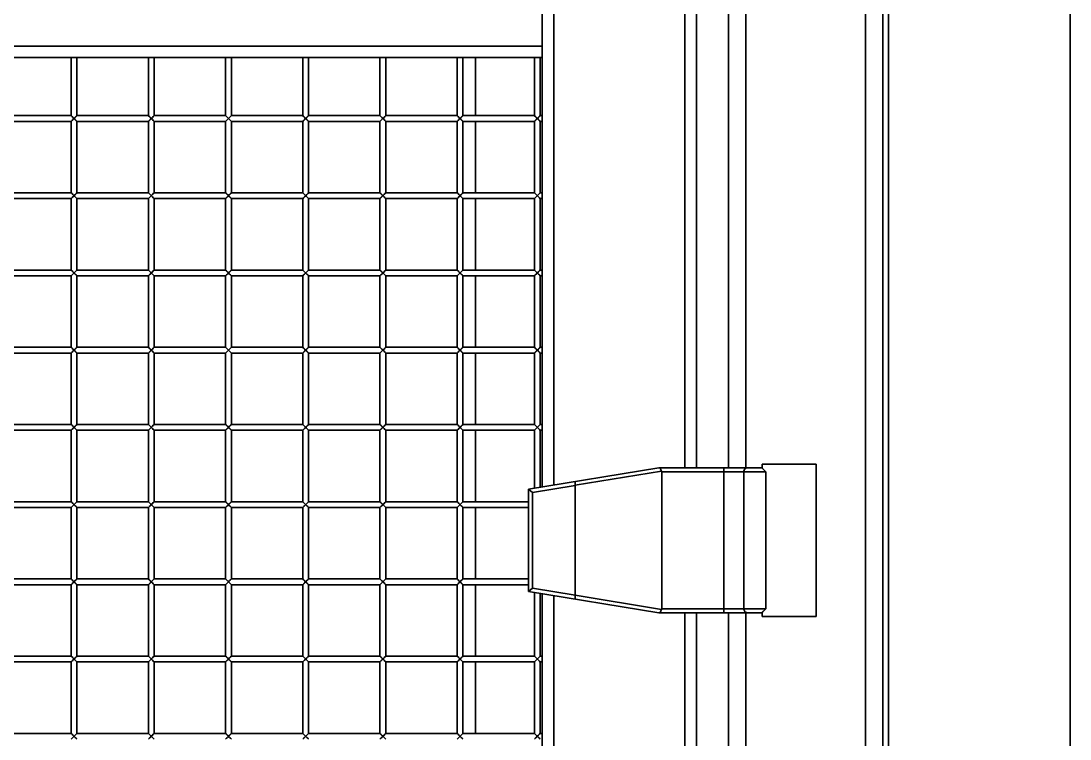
# Model space of a CAD drawing. Header units: millimetres. Extents: x 32496 to 166256, y 3504 to 23939.
# Drawn here: x 46168 to 46712, y 11684 to 12056 of the extents above; entities that cross this region are included whole.
import ezdxf

# ---------------------------------------------------------------- set-up
doc = ezdxf.new("R2010")
doc.units = ezdxf.units.MM
doc.layers.get('0').update_dxf_attribs({"lineweight": 35})

msp = doc.modelspace()

# ---------------------------------------------------------------- linework, layer by layer
at = {"linetype": 'Continuous'}
for p, q in [((46605.64, 10877.575), (46605.64, 13396.575)), ((46614.64, 13396.575), (46614.64, 10877.575)), ((46617.64, 13396.575), (46617.64, 10877.575)), ((46711.64, 13396.575), (46711.64, 10877.575)), ((46444.14, 11815.694), (46444.14, 12458.457)), ((46512.14, 12449.575), (46512.14, 11824.575)), ((46518.14, 11824.575), (46518.14, 12449.575)), ((46534.64, 11824.575), (46534.64, 12449.575)), ((46543.64, 11824.575), (46543.64, 12449.575)), ((46438.14, 12037.075), (46438.14, 12237.075)), ((46438.14, 12043.075), (45812.14, 12043.075)), ((45812.14, 12037.075), (46438.14, 12037.075)), ((46194.14, 12037.075), (46194.14, 12007.075)), ((46197.14, 12037.075), (46197.14, 12007.075)), ((46234.14, 12037.075), (46234.14, 12007.075)), ((46237.14, 12037.075), (46237.14, 12007.075)), ((46274.14, 12037.075), (46274.14, 12007.075)), ((46277.14, 12037.075), (46277.14, 12007.075)), ((46314.14, 12037.075), (46314.14, 12007.075)), ((46317.14, 12037.075), (46317.14, 12007.075)), ((46354.14, 12037.075), (46354.14, 12007.075)), ((46357.14, 12037.075), (46357.14, 12007.075)), ((46394.14, 12037.075), (46394.14, 12007.075)), ((46397.14, 12037.075), (46397.14, 12007.075)), ((46403.64, 12007.075), (46403.64, 12037.075)), ((46434.14, 12037.075), (46434.14, 12007.075)), ((46437.14, 12037.075), (46437.14, 12007.075)), ((46438.14, 12037.075), (46438.14, 11814.553)), ((46157.14, 12007.075), (46194.14, 12007.075)), ((46194.14, 12007.075), (46197.14, 12004.075)), ((46194.14, 12004.075), (46197.14, 12007.075)), ((46197.14, 12007.075), (46234.14, 12007.075)), ((46234.14, 12007.075), (46237.14, 12004.075)), ((46234.14, 12004.075), (46237.14, 12007.075)), ((46237.14, 12007.075), (46274.14, 12007.075)), ((46274.14, 12007.075), (46277.14, 12004.075)), ((46274.14, 12004.075), (46277.14, 12007.075)), ((46277.14, 12007.075), (46314.14, 12007.075)), ((46314.14, 12004.075), (46317.14, 12007.075)), ((46314.14, 12007.075), (46317.14, 12004.075)), ((46317.14, 12007.075), (46354.14, 12007.075)), ((46354.14, 12004.075), (46357.14, 12007.075)), ((46354.14, 12007.075), (46357.14, 12004.075)), ((46357.14, 12007.075), (46394.14, 12007.075)), ((46394.14, 12004.075), (46397.14, 12007.075)), ((46394.14, 12007.075), (46397.14, 12004.075)), ((46397.14, 12007.075), (46434.14, 12007.075)), ((46434.14, 12004.075), (46437.14, 12007.075)), ((46434.14, 12007.075), (46437.14, 12004.075)), ((46437.14, 12007.075), (46438.14, 12007.075)), ((46157.14, 12004.075), (46194.14, 12004.075)), ((46194.14, 12004.075), (46194.14, 11967.075)), ((46197.14, 12004.075), (46234.14, 12004.075)), ((46197.14, 12004.075), (46197.14, 11967.075)), ((46234.14, 12004.075), (46234.14, 11967.075)), ((46237.14, 12004.075), (46274.14, 12004.075)), ((46237.14, 12004.075), (46237.14, 11967.075)), ((46274.14, 12004.075), (46274.14, 11967.075)), ((46277.14, 12004.075), (46314.14, 12004.075)), ((46277.14, 12004.075), (46277.14, 11967.075)), ((46314.14, 12004.075), (46314.14, 11967.075)), ((46317.14, 12004.075), (46354.14, 12004.075)), ((46317.14, 12004.075), (46317.14, 11967.075)), ((46354.14, 12004.075), (46354.14, 11967.075)), ((46357.14, 12004.075), (46394.14, 12004.075)), ((46357.14, 12004.075), (46357.14, 11967.075)), ((46394.14, 12004.075), (46394.14, 11967.075)), ((46397.14, 12004.075), (46434.14, 12004.075)), ((46397.14, 12004.075), (46397.14, 11967.075)), ((46403.64, 11967.075), (46403.64, 12004.075)), ((46434.14, 12004.075), (46434.14, 11967.075)), ((46437.14, 12004.075), (46438.14, 12004.075)), ((46437.14, 12004.075), (46437.14, 11967.075)), ((46157.14, 11967.075), (46194.14, 11967.075)), ((46157.14, 11964.075), (46194.14, 11964.075)), ((46194.14, 11967.075), (46197.14, 11964.075)), ((46194.14, 11964.075), (46197.14, 11967.075)), ((46194.14, 11964.075), (46194.14, 11927.075)), ((46197.14, 11967.075), (46234.14, 11967.075)), ((46197.14, 11964.075), (46234.14, 11964.075)), ((46197.14, 11964.075), (46197.14, 11927.075)), ((46234.14, 11967.075), (46237.14, 11964.075)), ((46234.14, 11964.075), (46237.14, 11967.075)), ((46234.14, 11964.075), (46234.14, 11927.075)), ((46237.14, 11967.075), (46274.14, 11967.075)), ((46237.14, 11964.075), (46274.14, 11964.075)), ((46237.14, 11964.075), (46237.14, 11927.075)), ((46274.14, 11967.075), (46277.14, 11964.075)), ((46274.14, 11964.075), (46277.14, 11967.075)), ((46274.14, 11964.075), (46274.14, 11927.075)), ((46277.14, 11967.075), (46314.14, 11967.075)), ((46277.14, 11964.075), (46314.14, 11964.075)), ((46277.14, 11964.075), (46277.14, 11927.075)), ((46314.14, 11967.075), (46317.14, 11964.075)), ((46314.14, 11964.075), (46317.14, 11967.075)), ((46314.14, 11964.075), (46314.14, 11927.075)), ((46317.14, 11967.075), (46354.14, 11967.075)), ((46317.14, 11964.075), (46354.14, 11964.075)), ((46317.14, 11964.075), (46317.14, 11927.075)), ((46354.14, 11964.075), (46357.14, 11967.075)), ((46354.14, 11967.075), (46357.14, 11964.075)), ((46354.14, 11964.075), (46354.14, 11927.075)), ((46357.14, 11967.075), (46394.14, 11967.075)), ((46357.14, 11964.075), (46394.14, 11964.075)), ((46357.14, 11964.075), (46357.14, 11927.075)), ((46394.14, 11964.075), (46397.14, 11967.075)), ((46394.14, 11967.075), (46397.14, 11964.075)), ((46394.14, 11964.075), (46394.14, 11927.075)), ((46397.14, 11967.075), (46434.14, 11967.075)), ((46397.14, 11964.075), (46434.14, 11964.075)), ((46397.14, 11964.075), (46397.14, 11927.075)), ((46403.64, 11927.075), (46403.64, 11964.075)), ((46434.14, 11964.075), (46437.14, 11967.075)), ((46434.14, 11967.075), (46437.14, 11964.075)), ((46434.14, 11964.075), (46434.14, 11927.075)), ((46437.14, 11967.075), (46438.14, 11967.075)), ((46437.14, 11964.075), (46438.14, 11964.075)), ((46437.14, 11964.075), (46437.14, 11927.075)), ((46157.14, 11927.075), (46194.14, 11927.075)), ((46194.14, 11927.075), (46197.14, 11924.075)), ((46194.14, 11924.075), (46197.14, 11927.075)), ((46197.14, 11927.075), (46234.14, 11927.075)), ((46234.14, 11927.075), (46237.14, 11924.075)), ((46234.14, 11924.075), (46237.14, 11927.075)), ((46237.14, 11927.075), (46274.14, 11927.075)), ((46274.14, 11927.075), (46277.14, 11924.075)), ((46274.14, 11924.075), (46277.14, 11927.075)), ((46277.14, 11927.075), (46314.14, 11927.075)), ((46314.14, 11927.075), (46317.14, 11924.075)), ((46314.14, 11924.075), (46317.14, 11927.075)), ((46317.14, 11927.075), (46354.14, 11927.075)), ((46354.14, 11927.075), (46357.14, 11924.075)), ((46354.14, 11924.075), (46357.14, 11927.075)), ((46357.14, 11927.075), (46394.14, 11927.075)), ((46394.14, 11924.075), (46397.14, 11927.075)), ((46394.14, 11927.075), (46397.14, 11924.075)), ((46397.14, 11927.075), (46434.14, 11927.075)), ((46434.14, 11924.075), (46437.14, 11927.075)), ((46434.14, 11927.075), (46437.14, 11924.075)), ((46437.14, 11927.075), (46438.14, 11927.075)), ((46157.14, 11924.075), (46194.14, 11924.075)), ((46194.14, 11924.075), (46194.14, 11887.075)), ((46197.14, 11924.075), (46234.14, 11924.075)), ((46197.14, 11924.075), (46197.14, 11887.075)), ((46234.14, 11924.075), (46234.14, 11887.075)), ((46237.14, 11924.075), (46274.14, 11924.075)), ((46237.14, 11924.075), (46237.14, 11887.075)), ((46274.14, 11924.075), (46274.14, 11887.075)), ((46277.14, 11924.075), (46314.14, 11924.075)), ((46277.14, 11924.075), (46277.14, 11887.075)), ((46314.14, 11924.075), (46314.14, 11887.075)), ((46317.14, 11924.075), (46354.14, 11924.075)), ((46317.14, 11924.075), (46317.14, 11887.075)), ((46354.14, 11924.075), (46354.14, 11887.075)), ((46357.14, 11924.075), (46394.14, 11924.075)), ((46357.14, 11924.075), (46357.14, 11887.075)), ((46394.14, 11924.075), (46394.14, 11887.075)), ((46397.14, 11924.075), (46434.14, 11924.075)), ((46397.14, 11924.075), (46397.14, 11887.075)), ((46403.64, 11887.075), (46403.64, 11924.075)), ((46434.14, 11924.075), (46434.14, 11887.075)), ((46437.14, 11924.075), (46438.14, 11924.075)), ((46437.14, 11924.075), (46437.14, 11887.075)), ((46157.14, 11887.075), (46194.14, 11887.075)), ((46194.14, 11887.075), (46197.14, 11884.075)), ((46194.14, 11884.075), (46197.14, 11887.075)), ((46197.14, 11887.075), (46234.14, 11887.075)), ((46234.14, 11887.075), (46237.14, 11884.075)), ((46234.14, 11884.075), (46237.14, 11887.075)), ((46237.14, 11887.075), (46274.14, 11887.075)), ((46274.14, 11887.075), (46277.14, 11884.075)), ((46274.14, 11884.075), (46277.14, 11887.075)), ((46277.14, 11887.075), (46314.14, 11887.075)), ((46314.14, 11887.075), (46317.14, 11884.075)), ((46314.14, 11884.075), (46317.14, 11887.075)), ((46317.14, 11887.075), (46354.14, 11887.075)), ((46354.14, 11887.075), (46357.14, 11884.075)), ((46354.14, 11884.075), (46357.14, 11887.075)), ((46357.14, 11887.075), (46394.14, 11887.075)), ((46394.14, 11887.075), (46397.14, 11884.075)), ((46394.14, 11884.075), (46397.14, 11887.075)), ((46397.14, 11887.075), (46434.14, 11887.075)), ((46434.14, 11884.075), (46437.14, 11887.075)), ((46434.14, 11887.075), (46437.14, 11884.075)), ((46437.14, 11887.075), (46438.14, 11887.075)), ((46157.14, 11884.075), (46194.14, 11884.075)), ((46194.14, 11884.075), (46194.14, 11847.075)), ((46197.14, 11884.075), (46234.14, 11884.075)), ((46197.14, 11884.075), (46197.14, 11847.075)), ((46234.14, 11884.075), (46234.14, 11847.075)), ((46237.14, 11884.075), (46274.14, 11884.075)), ((46237.14, 11884.075), (46237.14, 11847.075)), ((46274.14, 11884.075), (46274.14, 11847.075)), ((46277.14, 11884.075), (46314.14, 11884.075)), ((46277.14, 11884.075), (46277.14, 11847.075)), ((46314.14, 11884.075), (46314.14, 11847.075)), ((46317.14, 11884.075), (46354.14, 11884.075)), ((46317.14, 11884.075), (46317.14, 11847.075)), ((46354.14, 11884.075), (46354.14, 11847.075)), ((46357.14, 11884.075), (46394.14, 11884.075)), ((46357.14, 11884.075), (46357.14, 11847.075)), ((46394.14, 11884.075), (46394.14, 11847.075)), ((46397.14, 11884.075), (46434.14, 11884.075)), ((46397.14, 11884.075), (46397.14, 11847.075)), ((46403.64, 11847.075), (46403.64, 11884.075)), ((46434.14, 11884.075), (46434.14, 11847.075)), ((46437.14, 11884.075), (46438.14, 11884.075)), ((46437.14, 11884.075), (46437.14, 11847.075)), ((46157.14, 11847.075), (46194.14, 11847.075)), ((46157.14, 11844.075), (46194.14, 11844.075)), ((46194.14, 11847.075), (46197.14, 11844.075)), ((46194.14, 11844.075), (46197.14, 11847.075)), ((46194.14, 11844.075), (46194.14, 11807.075)), ((46197.14, 11847.075), (46234.14, 11847.075)), ((46197.14, 11844.075), (46234.14, 11844.075)), ((46197.14, 11844.075), (46197.14, 11807.075)), ((46234.14, 11847.075), (46237.14, 11844.075)), ((46234.14, 11844.075), (46237.14, 11847.075)), ((46234.14, 11844.075), (46234.14, 11807.075)), ((46237.14, 11847.075), (46274.14, 11847.075)), ((46237.14, 11844.075), (46274.14, 11844.075)), ((46237.14, 11844.075), (46237.14, 11807.075)), ((46274.14, 11847.075), (46277.14, 11844.075)), ((46274.14, 11844.075), (46277.14, 11847.075)), ((46274.14, 11844.075), (46274.14, 11807.075)), ((46277.14, 11847.075), (46314.14, 11847.075)), ((46277.14, 11844.075), (46314.14, 11844.075)), ((46277.14, 11844.075), (46277.14, 11807.075)), ((46314.14, 11847.075), (46317.14, 11844.075)), ((46314.14, 11844.075), (46317.14, 11847.075)), ((46314.14, 11844.075), (46314.14, 11807.075)), ((46317.14, 11847.075), (46354.14, 11847.075)), ((46317.14, 11844.075), (46354.14, 11844.075)), ((46317.14, 11844.075), (46317.14, 11807.075)), ((46354.14, 11847.075), (46357.14, 11844.075)), ((46354.14, 11844.075), (46357.14, 11847.075)), ((46354.14, 11844.075), (46354.14, 11807.075)), ((46357.14, 11847.075), (46394.14, 11847.075)), ((46357.14, 11844.075), (46394.14, 11844.075)), ((46357.14, 11844.075), (46357.14, 11807.075)), ((46394.14, 11847.075), (46397.14, 11844.075)), ((46394.14, 11844.075), (46397.14, 11847.075)), ((46394.14, 11844.075), (46394.14, 11807.075)), ((46397.14, 11847.075), (46434.14, 11847.075)), ((46397.14, 11844.075), (46434.14, 11844.075)), ((46397.14, 11844.075), (46397.14, 11807.075)), ((46403.64, 11807.075), (46403.64, 11844.075)), ((46434.14, 11847.075), (46437.14, 11844.075)), ((46434.14, 11844.075), (46437.14, 11847.075)), ((46434.14, 11844.075), (46434.14, 11814.064)), ((46437.14, 11847.075), (46438.14, 11847.075)), ((46437.14, 11844.075), (46438.14, 11844.075)), ((46437.14, 11844.075), (46437.14, 11814.553)), ((46431.14, 11813.575), (46498.64, 11824.575)), ((46500.058, 11822.858), (46455.334, 11815.57)), ((46498.64, 11824.575), (46552.14, 11824.575)), ((46500.14, 11822.575), (46554.108, 11822.575)), ((46500.14, 11822.575), (46500.14, 11751.575)), ((46532.316, 11824.575), (46532.316, 11749.575)), ((46542.629, 11751.575), (46542.629, 11822.575)), ((46552.14, 11826.575), (46580.14, 11826.575)), ((46552.14, 11824.575), (46552.14, 11826.575)), ((46554.108, 11822.575), (46554.108, 11751.575)), ((46580.14, 11747.575), (46580.14, 11826.575)), ((46431.14, 11813.575), (46433.14, 11811.875)), ((46431.14, 11813.575), (46431.14, 11760.575)), ((46455.34, 11815.493), (46433.14, 11811.875)), ((46433.14, 11762.276), (46433.14, 11811.875)), ((46455.34, 11815.493), (46455.34, 11758.658)), ((46157.14, 11807.075), (46194.14, 11807.075)), ((46194.14, 11807.075), (46197.14, 11804.075)), ((46194.14, 11804.075), (46197.14, 11807.075)), ((46197.14, 11807.075), (46234.14, 11807.075)), ((46234.14, 11807.075), (46237.14, 11804.075)), ((46234.14, 11804.075), (46237.14, 11807.075)), ((46237.14, 11807.075), (46274.14, 11807.075)), ((46274.14, 11807.075), (46277.14, 11804.075)), ((46274.14, 11804.075), (46277.14, 11807.075)), ((46277.14, 11807.075), (46314.14, 11807.075)), ((46314.14, 11807.075), (46317.14, 11804.075)), ((46314.14, 11804.075), (46317.14, 11807.075)), ((46317.14, 11807.075), (46354.14, 11807.075)), ((46354.14, 11807.075), (46357.14, 11804.075)), ((46354.14, 11804.075), (46357.14, 11807.075)), ((46357.14, 11807.075), (46394.14, 11807.075)), ((46394.14, 11807.075), (46397.14, 11804.075)), ((46394.14, 11804.075), (46397.14, 11807.075)), ((46397.14, 11807.075), (46431.14, 11807.075)), ((46157.14, 11804.075), (46194.14, 11804.075)), ((46194.14, 11804.075), (46194.14, 11767.075)), ((46197.14, 11804.075), (46234.14, 11804.075)), ((46197.14, 11804.075), (46197.14, 11767.075)), ((46234.14, 11804.075), (46234.14, 11767.075)), ((46237.14, 11804.075), (46274.14, 11804.075)), ((46237.14, 11804.075), (46237.14, 11767.075)), ((46274.14, 11804.075), (46274.14, 11767.075)), ((46277.14, 11804.075), (46314.14, 11804.075)), ((46277.14, 11804.075), (46277.14, 11767.075)), ((46314.14, 11804.075), (46314.14, 11767.075)), ((46317.14, 11804.075), (46354.14, 11804.075)), ((46317.14, 11804.075), (46317.14, 11767.075)), ((46354.14, 11804.075), (46354.14, 11767.075)), ((46357.14, 11804.075), (46394.14, 11804.075)), ((46357.14, 11804.075), (46357.14, 11767.075)), ((46394.14, 11804.075), (46394.14, 11767.075)), ((46397.14, 11804.075), (46431.14, 11804.075)), ((46397.14, 11804.075), (46397.14, 11767.075)), ((46403.64, 11767.075), (46403.64, 11804.075)), ((46157.14, 11767.075), (46194.14, 11767.075)), ((46194.14, 11767.075), (46197.14, 11764.075)), ((46194.14, 11764.075), (46197.14, 11767.075)), ((46197.14, 11767.075), (46234.14, 11767.075)), ((46234.14, 11767.075), (46237.14, 11764.075)), ((46234.14, 11764.075), (46237.14, 11767.075)), ((46237.14, 11767.075), (46274.14, 11767.075)), ((46274.14, 11767.075), (46277.14, 11764.075)), ((46274.14, 11764.075), (46277.14, 11767.075)), ((46277.14, 11767.075), (46314.14, 11767.075)), ((46314.14, 11767.075), (46317.14, 11764.075)), ((46314.14, 11764.075), (46317.14, 11767.075)), ((46317.14, 11767.075), (46354.14, 11767.075)), ((46354.14, 11767.075), (46357.14, 11764.075)), ((46354.14, 11764.075), (46357.14, 11767.075)), ((46357.14, 11767.075), (46394.14, 11767.075)), ((46394.14, 11767.075), (46397.14, 11764.075)), ((46394.14, 11764.075), (46397.14, 11767.075)), ((46397.14, 11767.075), (46431.14, 11767.075)), ((46157.14, 11764.075), (46194.14, 11764.075)), ((46194.14, 11764.075), (46194.14, 11727.075)), ((46197.14, 11764.075), (46234.14, 11764.075)), ((46197.14, 11764.075), (46197.14, 11727.075)), ((46234.14, 11764.075), (46234.14, 11727.075)), ((46237.14, 11764.075), (46274.14, 11764.075)), ((46237.14, 11764.075), (46237.14, 11727.075)), ((46274.14, 11764.075), (46274.14, 11727.075)), ((46277.14, 11764.075), (46314.14, 11764.075)), ((46277.14, 11764.075), (46277.14, 11727.075)), ((46314.14, 11764.075), (46314.14, 11727.075)), ((46317.14, 11764.075), (46354.14, 11764.075)), ((46317.14, 11764.075), (46317.14, 11727.075)), ((46354.14, 11764.075), (46354.14, 11727.075)), ((46357.14, 11764.075), (46394.14, 11764.075)), ((46357.14, 11764.075), (46357.14, 11727.075)), ((46394.14, 11764.075), (46394.14, 11727.075)), ((46397.14, 11764.075), (46431.14, 11764.075)), ((46397.14, 11764.075), (46397.14, 11727.075)), ((46403.64, 11727.075), (46403.64, 11764.075)), ((46431.14, 11760.575), (46433.14, 11762.276)), ((46433.14, 11762.276), (46455.34, 11758.658)), ((46431.14, 11760.575), (46498.64, 11749.575)), ((46434.14, 11760.087), (46434.14, 11727.075)), ((46437.14, 11759.598), (46437.14, 11727.075)), ((46438.14, 11759.435), (46438.14, 11134.075)), ((46444.14, 11115.694), (46444.14, 11758.457)), ((46455.334, 11758.581), (46500.058, 11751.293)), ((46554.108, 11751.575), (46500.14, 11751.575)), ((46498.64, 11749.575), (46552.14, 11749.575)), ((46512.14, 11749.575), (46512.14, 11124.575)), ((46518.14, 11124.575), (46518.14, 11749.575)), ((46534.64, 11124.575), (46534.64, 11749.575)), ((46543.64, 11124.575), (46543.64, 11749.575)), ((46552.14, 11749.576), (46552.14, 11747.575)), ((46580.14, 11747.575), (46552.14, 11747.575)), ((46157.14, 11727.075), (46194.14, 11727.075)), ((46157.14, 11724.075), (46194.14, 11724.075)), ((46194.14, 11727.075), (46197.14, 11724.075)), ((46194.14, 11724.075), (46197.14, 11727.075)), ((46194.14, 11724.075), (46194.14, 11687.075)), ((46197.14, 11727.075), (46234.14, 11727.075)), ((46197.14, 11724.075), (46234.14, 11724.075)), ((46197.14, 11724.075), (46197.14, 11687.075)), ((46234.14, 11727.075), (46237.14, 11724.075)), ((46234.14, 11724.075), (46237.14, 11727.075)), ((46234.14, 11724.075), (46234.14, 11687.075)), ((46237.14, 11727.075), (46274.14, 11727.075)), ((46237.14, 11724.075), (46274.14, 11724.075)), ((46237.14, 11724.075), (46237.14, 11687.075)), ((46274.14, 11727.075), (46277.14, 11724.075)), ((46274.14, 11724.075), (46277.14, 11727.075)), ((46274.14, 11724.075), (46274.14, 11687.075)), ((46277.14, 11727.075), (46314.14, 11727.075)), ((46277.14, 11724.075), (46314.14, 11724.075)), ((46277.14, 11724.075), (46277.14, 11687.075)), ((46314.14, 11727.075), (46317.14, 11724.075)), ((46314.14, 11724.075), (46317.14, 11727.075)), ((46314.14, 11724.075), (46314.14, 11687.075)), ((46317.14, 11727.075), (46354.14, 11727.075)), ((46317.14, 11724.075), (46354.14, 11724.075)), ((46317.14, 11724.075), (46317.14, 11687.075)), ((46354.14, 11727.075), (46357.14, 11724.075)), ((46354.14, 11724.075), (46357.14, 11727.075)), ((46354.14, 11724.075), (46354.14, 11687.075)), ((46357.14, 11727.075), (46394.14, 11727.075)), ((46357.14, 11724.075), (46394.14, 11724.075)), ((46357.14, 11724.075), (46357.14, 11687.075)), ((46394.14, 11727.075), (46397.14, 11724.075)), ((46394.14, 11724.075), (46397.14, 11727.075)), ((46394.14, 11724.075), (46394.14, 11687.075)), ((46397.14, 11727.075), (46434.14, 11727.075)), ((46397.14, 11724.075), (46434.14, 11724.075)), ((46397.14, 11724.075), (46397.14, 11687.075)), ((46403.64, 11687.075), (46403.64, 11724.075)), ((46434.14, 11727.075), (46437.14, 11724.075)), ((46434.14, 11724.075), (46437.14, 11727.075)), ((46434.14, 11724.075), (46434.14, 11687.075)), ((46437.14, 11727.075), (46438.14, 11727.075)), ((46437.14, 11724.075), (46438.14, 11724.075)), ((46437.14, 11724.075), (46437.14, 11687.075)), ((46157.14, 11687.075), (46194.14, 11687.075)), ((46194.14, 11687.075), (46197.14, 11684.075)), ((46194.14, 11684.075), (46197.14, 11687.075)), ((46197.14, 11687.075), (46234.14, 11687.075)), ((46234.14, 11687.075), (46237.14, 11684.075)), ((46234.14, 11684.075), (46237.14, 11687.075)), ((46237.14, 11687.075), (46274.14, 11687.075)), ((46274.14, 11687.075), (46277.14, 11684.075)), ((46274.14, 11684.075), (46277.14, 11687.075)), ((46277.14, 11687.075), (46314.14, 11687.075)), ((46314.14, 11687.075), (46317.14, 11684.075)), ((46314.14, 11684.075), (46317.14, 11687.075)), ((46317.14, 11687.075), (46354.14, 11687.075)), ((46354.14, 11687.075), (46357.14, 11684.075)), ((46354.14, 11684.075), (46357.14, 11687.075)), ((46357.14, 11687.075), (46394.14, 11687.075)), ((46394.14, 11687.075), (46397.14, 11684.075)), ((46394.14, 11684.075), (46397.14, 11687.075)), ((46397.14, 11687.075), (46434.14, 11687.075)), ((46434.14, 11687.075), (46437.14, 11684.075)), ((46434.14, 11684.075), (46437.14, 11687.075)), ((46437.14, 11687.075), (46438.14, 11687.075))]:
    msp.add_line(p, q, dxfattribs=at)
for points in [[(46194.14, 12007.075), (46194.57, 12006.645), (46195.06, 12006.155), (46196.229, 12004.986)], [(46195.64, 12005.575), (46196.227, 12006.162), (46196.702, 12006.638), (46197.025, 12006.961)], [(46234.14, 12007.075), (46234.57, 12006.645), (46235.06, 12006.155), (46236.229, 12004.986)], [(46235.64, 12005.575), (46236.227, 12006.162), (46236.702, 12006.638), (46237.025, 12006.961)], [(46274.14, 12007.075), (46274.57, 12006.645), (46275.06, 12006.155), (46276.229, 12004.986)], [(46275.64, 12005.575), (46276.227, 12006.162), (46276.702, 12006.638), (46277.025, 12006.961)], [(46314.14, 12007.075), (46314.57, 12006.645), (46315.06, 12006.155), (46316.229, 12004.986)], [(46315.64, 12005.575), (46316.227, 12006.162), (46316.702, 12006.638), (46317.025, 12006.961)], [(46354.14, 12007.075), (46354.57, 12006.645), (46355.06, 12006.155), (46356.229, 12004.986)], [(46355.64, 12005.575), (46356.227, 12006.162), (46356.702, 12006.638), (46357.025, 12006.961)], [(46394.14, 12007.075), (46394.57, 12006.645), (46395.06, 12006.155), (46396.229, 12004.986)], [(46395.64, 12005.575), (46396.227, 12006.162), (46396.702, 12006.638), (46397.025, 12006.961)], [(46434.14, 12007.075), (46434.57, 12006.645), (46435.06, 12006.155), (46436.229, 12004.986)], [(46435.64, 12005.575), (46436.227, 12006.162), (46436.702, 12006.638), (46437.025, 12006.961)], [(46195.64, 12005.575), (46195.049, 12004.985), (46194.579, 12004.515)], [(46197.024, 12004.192), (46196.701, 12004.514), (46196.229, 12004.986)], [(46235.64, 12005.575), (46235.049, 12004.985), (46234.579, 12004.515), (46234.254, 12004.19)], [(46237.024, 12004.192), (46236.701, 12004.514), (46236.229, 12004.986)], [(46275.64, 12005.575), (46275.049, 12004.985), (46274.579, 12004.515), (46274.254, 12004.19)], [(46277.024, 12004.192), (46276.701, 12004.514), (46276.229, 12004.986)], [(46315.64, 12005.575), (46315.049, 12004.985), (46314.579, 12004.515), (46314.254, 12004.19)], [(46317.024, 12004.192), (46316.701, 12004.514), (46316.229, 12004.986)], [(46355.64, 12005.575), (46355.049, 12004.985), (46354.579, 12004.515), (46354.254, 12004.19)], [(46357.024, 12004.192), (46356.701, 12004.514), (46356.229, 12004.986)], [(46395.64, 12005.575), (46395.049, 12004.985), (46394.579, 12004.515), (46394.254, 12004.19)], [(46397.024, 12004.192), (46396.701, 12004.514), (46396.229, 12004.986)], [(46435.64, 12005.575), (46435.049, 12004.985), (46434.579, 12004.515), (46434.254, 12004.19)], [(46437.024, 12004.192), (46436.701, 12004.514), (46436.229, 12004.986)], [(46194.14, 11967.075), (46194.57, 11966.645), (46195.06, 11966.155), (46196.229, 11964.986)], [(46195.64, 11965.575), (46195.049, 11964.985), (46194.579, 11964.515)], [(46195.64, 11965.575), (46196.227, 11966.162), (46196.702, 11966.638), (46197.025, 11966.961)], [(46197.024, 11964.192), (46196.701, 11964.514), (46196.229, 11964.986)], [(46234.14, 11967.075), (46234.57, 11966.645), (46235.06, 11966.155), (46236.229, 11964.986)], [(46235.64, 11965.575), (46235.049, 11964.985), (46234.579, 11964.515)], [(46235.64, 11965.575), (46236.227, 11966.162), (46236.702, 11966.638), (46237.025, 11966.961)], [(46237.024, 11964.192), (46236.701, 11964.514), (46236.229, 11964.986)], [(46274.14, 11967.075), (46274.57, 11966.645), (46275.06, 11966.155), (46276.229, 11964.986)], [(46275.64, 11965.575), (46275.049, 11964.985), (46274.579, 11964.515), (46274.254, 11964.19)], [(46275.64, 11965.575), (46276.227, 11966.162), (46276.702, 11966.638), (46277.025, 11966.961)], [(46277.024, 11964.192), (46276.701, 11964.514), (46276.229, 11964.986)], [(46314.14, 11967.075), (46314.57, 11966.645), (46315.06, 11966.155), (46316.229, 11964.986)], [(46315.64, 11965.575), (46315.049, 11964.985), (46314.579, 11964.515), (46314.254, 11964.19)], [(46315.64, 11965.575), (46316.227, 11966.162), (46316.702, 11966.638), (46317.025, 11966.961)], [(46317.024, 11964.192), (46316.701, 11964.514), (46316.229, 11964.986)], [(46354.14, 11967.075), (46354.57, 11966.645), (46355.06, 11966.155), (46356.229, 11964.986)], [(46355.64, 11965.575), (46355.049, 11964.985), (46354.579, 11964.515), (46354.254, 11964.19)], [(46355.64, 11965.575), (46356.227, 11966.162), (46356.702, 11966.638), (46357.025, 11966.961)], [(46357.024, 11964.192), (46356.701, 11964.514), (46356.229, 11964.986)], [(46394.14, 11967.075), (46394.57, 11966.645), (46395.06, 11966.155), (46396.229, 11964.986)], [(46395.64, 11965.575), (46395.049, 11964.985), (46394.579, 11964.515), (46394.254, 11964.19)], [(46395.64, 11965.575), (46396.227, 11966.162), (46396.702, 11966.638), (46397.025, 11966.961)], [(46397.024, 11964.192), (46396.701, 11964.514), (46396.229, 11964.986)], [(46434.14, 11967.075), (46434.57, 11966.645), (46435.06, 11966.155), (46436.229, 11964.986)], [(46435.64, 11965.575), (46435.049, 11964.985), (46434.579, 11964.515), (46434.254, 11964.19)], [(46435.64, 11965.575), (46436.227, 11966.162), (46436.702, 11966.638), (46437.025, 11966.961)], [(46437.024, 11964.192), (46436.701, 11964.514), (46436.229, 11964.986)], [(46194.14, 11927.075), (46194.57, 11926.645), (46195.06, 11926.155), (46196.229, 11924.986)], [(46195.64, 11925.575), (46195.049, 11924.985), (46194.579, 11924.515)], [(46195.64, 11925.575), (46196.227, 11926.162), (46196.702, 11926.638), (46197.025, 11926.961)], [(46197.024, 11924.192), (46196.701, 11924.514), (46196.229, 11924.986)], [(46234.14, 11927.075), (46234.57, 11926.645), (46235.06, 11926.155), (46236.229, 11924.986)], [(46235.64, 11925.575), (46235.049, 11924.985), (46234.579, 11924.515)], [(46235.64, 11925.575), (46236.227, 11926.162), (46236.702, 11926.638), (46237.025, 11926.961)], [(46237.024, 11924.192), (46236.701, 11924.514), (46236.229, 11924.986)], [(46274.14, 11927.075), (46274.57, 11926.645), (46275.06, 11926.155), (46276.229, 11924.986)], [(46275.64, 11925.575), (46275.049, 11924.985), (46274.579, 11924.515)], [(46275.64, 11925.575), (46276.227, 11926.162), (46276.702, 11926.638), (46277.025, 11926.961)], [(46277.024, 11924.192), (46276.701, 11924.514), (46276.229, 11924.986)], [(46314.14, 11927.075), (46314.57, 11926.645), (46315.06, 11926.155), (46316.229, 11924.986)], [(46315.64, 11925.575), (46315.049, 11924.985), (46314.579, 11924.515), (46314.254, 11924.19)], [(46315.64, 11925.575), (46316.227, 11926.162), (46316.702, 11926.638), (46317.025, 11926.961)], [(46317.024, 11924.192), (46316.701, 11924.514), (46316.229, 11924.986)], [(46354.14, 11927.075), (46354.57, 11926.645), (46355.06, 11926.155), (46356.229, 11924.986)], [(46355.64, 11925.575), (46355.049, 11924.985), (46354.579, 11924.515), (46354.254, 11924.19)], [(46355.64, 11925.575), (46356.227, 11926.162), (46356.702, 11926.638), (46357.025, 11926.961)], [(46357.024, 11924.192), (46356.701, 11924.514), (46356.229, 11924.986)], [(46394.14, 11927.075), (46394.57, 11926.645), (46395.06, 11926.155), (46396.229, 11924.986)], [(46395.64, 11925.575), (46395.049, 11924.985), (46394.579, 11924.515), (46394.254, 11924.19)], [(46395.64, 11925.575), (46396.227, 11926.162), (46396.702, 11926.638), (46397.025, 11926.961)], [(46397.024, 11924.192), (46396.701, 11924.514), (46396.229, 11924.986)], [(46434.14, 11927.075), (46434.57, 11926.645), (46435.06, 11926.155), (46436.229, 11924.986)], [(46435.64, 11925.575), (46435.049, 11924.985), (46434.579, 11924.515), (46434.254, 11924.19)], [(46435.64, 11925.575), (46436.227, 11926.162), (46436.702, 11926.638), (46437.025, 11926.961)], [(46437.024, 11924.192), (46436.701, 11924.514), (46436.229, 11924.986)], [(46194.14, 11887.075), (46194.57, 11886.645), (46195.06, 11886.155), (46196.229, 11884.986)], [(46195.64, 11885.575), (46196.227, 11886.162), (46196.702, 11886.638), (46197.025, 11886.961)], [(46234.14, 11887.075), (46234.57, 11886.645), (46235.06, 11886.155), (46236.229, 11884.986)], [(46235.64, 11885.575), (46236.227, 11886.162), (46236.702, 11886.638), (46237.025, 11886.961)], [(46274.14, 11887.075), (46274.57, 11886.645), (46275.06, 11886.155), (46276.229, 11884.986)], [(46275.64, 11885.575), (46276.227, 11886.162), (46276.702, 11886.638), (46277.025, 11886.961)], [(46314.14, 11887.075), (46314.57, 11886.645), (46315.06, 11886.155), (46316.229, 11884.986)], [(46315.64, 11885.575), (46316.227, 11886.162), (46316.702, 11886.638), (46317.025, 11886.961)], [(46354.14, 11887.075), (46354.57, 11886.645), (46355.06, 11886.155), (46356.229, 11884.986)], [(46355.64, 11885.575), (46356.227, 11886.162), (46356.702, 11886.638), (46357.025, 11886.961)], [(46394.14, 11887.075), (46394.57, 11886.645), (46395.06, 11886.155), (46396.229, 11884.986)], [(46395.64, 11885.575), (46396.227, 11886.162), (46396.702, 11886.638), (46397.025, 11886.961)], [(46434.14, 11887.075), (46434.57, 11886.645), (46435.06, 11886.155), (46436.229, 11884.986)], [(46435.64, 11885.575), (46436.227, 11886.162), (46436.702, 11886.638), (46437.025, 11886.961)], [(46195.64, 11885.575), (46195.049, 11884.985), (46194.579, 11884.515)], [(46197.024, 11884.192), (46196.701, 11884.514), (46196.229, 11884.986)], [(46235.64, 11885.575), (46235.049, 11884.985), (46234.579, 11884.515)], [(46237.024, 11884.192), (46236.701, 11884.514), (46236.229, 11884.986)], [(46275.64, 11885.575), (46275.049, 11884.985), (46274.579, 11884.515)], [(46277.024, 11884.192), (46276.701, 11884.514), (46276.229, 11884.986)], [(46315.64, 11885.575), (46315.049, 11884.985), (46314.579, 11884.515)], [(46317.024, 11884.192), (46316.701, 11884.514), (46316.229, 11884.986)], [(46355.64, 11885.575), (46355.049, 11884.985), (46354.579, 11884.515), (46354.254, 11884.19)], [(46357.024, 11884.192), (46356.701, 11884.514), (46356.229, 11884.986)], [(46395.64, 11885.575), (46395.049, 11884.985), (46394.579, 11884.515), (46394.254, 11884.19)], [(46397.024, 11884.192), (46396.701, 11884.514), (46396.229, 11884.986)], [(46435.64, 11885.575), (46435.049, 11884.985), (46434.579, 11884.515), (46434.254, 11884.19)], [(46437.024, 11884.192), (46436.701, 11884.514), (46436.229, 11884.986)], [(46194.14, 11847.075), (46194.57, 11846.645), (46195.06, 11846.155), (46196.229, 11844.986)], [(46195.64, 11845.575), (46195.049, 11844.985), (46194.579, 11844.515)], [(46195.64, 11845.575), (46196.227, 11846.162), (46196.702, 11846.638), (46197.025, 11846.961)], [(46197.024, 11844.192), (46196.701, 11844.514), (46196.229, 11844.986)], [(46234.14, 11847.075), (46234.57, 11846.645), (46235.06, 11846.155), (46236.229, 11844.986)], [(46235.64, 11845.575), (46235.049, 11844.985), (46234.579, 11844.515)], [(46235.64, 11845.575), (46236.227, 11846.162), (46236.702, 11846.638), (46237.025, 11846.961)], [(46237.024, 11844.192), (46236.701, 11844.514), (46236.229, 11844.986)], [(46274.14, 11847.075), (46274.57, 11846.645), (46275.06, 11846.155), (46276.229, 11844.986)], [(46275.64, 11845.575), (46275.049, 11844.985), (46274.579, 11844.515)], [(46275.64, 11845.575), (46276.227, 11846.162), (46276.702, 11846.638), (46277.025, 11846.961)], [(46277.024, 11844.192), (46276.701, 11844.514), (46276.229, 11844.986)], [(46314.14, 11847.075), (46314.57, 11846.645), (46315.06, 11846.155), (46316.229, 11844.986)], [(46315.64, 11845.575), (46315.049, 11844.985), (46314.579, 11844.515)], [(46315.64, 11845.575), (46316.227, 11846.162), (46316.702, 11846.638), (46317.025, 11846.961)], [(46317.024, 11844.192), (46316.701, 11844.514), (46316.229, 11844.986)], [(46354.14, 11847.075), (46354.57, 11846.645), (46355.06, 11846.155), (46356.229, 11844.986)], [(46355.64, 11845.575), (46355.049, 11844.985), (46354.579, 11844.515)], [(46355.64, 11845.575), (46356.227, 11846.162), (46356.702, 11846.638), (46357.025, 11846.961)], [(46357.024, 11844.192), (46356.701, 11844.514), (46356.229, 11844.986)], [(46394.14, 11847.075), (46394.57, 11846.645), (46395.06, 11846.155), (46396.229, 11844.986)], [(46395.64, 11845.575), (46395.049, 11844.985), (46394.579, 11844.515), (46394.254, 11844.19)], [(46395.64, 11845.575), (46396.227, 11846.162), (46396.702, 11846.638), (46397.025, 11846.961)], [(46397.024, 11844.192), (46396.701, 11844.514), (46396.229, 11844.986)], [(46434.14, 11847.075), (46434.57, 11846.645), (46435.06, 11846.155), (46436.229, 11844.986)], [(46435.64, 11845.575), (46435.049, 11844.985), (46434.579, 11844.515), (46434.254, 11844.19)], [(46435.64, 11845.575), (46436.227, 11846.162), (46436.702, 11846.638), (46437.025, 11846.961)], [(46437.024, 11844.192), (46436.701, 11844.514), (46436.229, 11844.986)], [(46194.14, 11807.075), (46194.57, 11806.645), (46195.06, 11806.155), (46196.229, 11804.986)], [(46195.64, 11805.575), (46195.049, 11804.985), (46194.579, 11804.515)], [(46195.64, 11805.575), (46196.227, 11806.162), (46196.702, 11806.638), (46197.025, 11806.961)], [(46197.024, 11804.192), (46196.701, 11804.514), (46196.229, 11804.986)], [(46234.14, 11807.075), (46234.57, 11806.645), (46235.06, 11806.155), (46236.229, 11804.986)], [(46235.64, 11805.575), (46235.049, 11804.985), (46234.579, 11804.515)], [(46235.64, 11805.575), (46236.227, 11806.162), (46236.702, 11806.638), (46237.025, 11806.961)], [(46237.024, 11804.192), (46236.701, 11804.514), (46236.229, 11804.986)], [(46274.14, 11807.075), (46274.57, 11806.645), (46275.06, 11806.155), (46276.229, 11804.986)], [(46275.64, 11805.575), (46275.049, 11804.985), (46274.579, 11804.515)], [(46275.64, 11805.575), (46276.227, 11806.162), (46276.702, 11806.638), (46277.025, 11806.961)], [(46277.024, 11804.192), (46276.701, 11804.514), (46276.229, 11804.986)], [(46314.14, 11807.075), (46314.57, 11806.645), (46315.06, 11806.155), (46316.229, 11804.986)], [(46315.64, 11805.575), (46315.049, 11804.985), (46314.579, 11804.515)], [(46315.64, 11805.575), (46316.227, 11806.162), (46316.702, 11806.638), (46317.025, 11806.961)], [(46317.024, 11804.192), (46316.701, 11804.514), (46316.229, 11804.986)], [(46354.14, 11807.075), (46354.57, 11806.645), (46355.06, 11806.155), (46356.229, 11804.986)], [(46355.64, 11805.575), (46355.049, 11804.985), (46354.579, 11804.515)], [(46355.64, 11805.575), (46356.227, 11806.162), (46356.702, 11806.638), (46357.025, 11806.961)], [(46357.024, 11804.192), (46356.701, 11804.514), (46356.229, 11804.986)], [(46394.14, 11807.075), (46394.57, 11806.645), (46395.06, 11806.155), (46396.229, 11804.986)], [(46395.64, 11805.575), (46395.049, 11804.985), (46394.579, 11804.515)], [(46395.64, 11805.575), (46396.227, 11806.162), (46396.702, 11806.638), (46397.025, 11806.961)], [(46397.024, 11804.192), (46396.701, 11804.514), (46396.229, 11804.986)], [(46194.14, 11767.075), (46194.57, 11766.645), (46195.06, 11766.155), (46196.229, 11764.986)], [(46195.64, 11765.575), (46196.227, 11766.162), (46196.702, 11766.638), (46197.025, 11766.961)], [(46234.14, 11767.075), (46234.57, 11766.645), (46235.06, 11766.155), (46236.229, 11764.986)], [(46235.64, 11765.575), (46236.227, 11766.162), (46236.702, 11766.638), (46237.025, 11766.961)], [(46274.14, 11767.075), (46274.57, 11766.645), (46275.06, 11766.155), (46276.229, 11764.986)], [(46275.64, 11765.575), (46276.227, 11766.162), (46276.702, 11766.638), (46277.025, 11766.961)], [(46314.14, 11767.075), (46314.57, 11766.645), (46315.06, 11766.155), (46316.229, 11764.986)], [(46315.64, 11765.575), (46316.227, 11766.162), (46316.702, 11766.638), (46317.025, 11766.961)], [(46354.14, 11767.075), (46354.57, 11766.645), (46355.06, 11766.155), (46356.229, 11764.986)], [(46355.64, 11765.575), (46356.227, 11766.162), (46356.702, 11766.638), (46357.025, 11766.961)], [(46394.14, 11767.075), (46394.57, 11766.645), (46395.06, 11766.155), (46396.229, 11764.986)], [(46395.64, 11765.575), (46396.227, 11766.162), (46396.702, 11766.638), (46397.025, 11766.961)], [(46195.64, 11765.575), (46195.049, 11764.985), (46194.579, 11764.515)], [(46197.024, 11764.192), (46196.701, 11764.514), (46196.229, 11764.986)], [(46235.64, 11765.575), (46235.049, 11764.985), (46234.579, 11764.515)], [(46237.024, 11764.192), (46236.701, 11764.514), (46236.229, 11764.986)], [(46275.64, 11765.575), (46275.049, 11764.985), (46274.579, 11764.515)], [(46277.024, 11764.192), (46276.701, 11764.514), (46276.229, 11764.986)], [(46315.64, 11765.575), (46315.049, 11764.985), (46314.579, 11764.515)], [(46317.024, 11764.192), (46316.701, 11764.514), (46316.229, 11764.986)], [(46355.64, 11765.575), (46355.049, 11764.985), (46354.579, 11764.515)], [(46357.024, 11764.192), (46356.701, 11764.514), (46356.229, 11764.986)], [(46395.64, 11765.575), (46395.049, 11764.985), (46394.579, 11764.515)], [(46397.024, 11764.192), (46396.701, 11764.514), (46396.229, 11764.986)], [(46194.14, 11727.075), (46194.57, 11726.645), (46195.06, 11726.155), (46196.229, 11724.986)], [(46195.64, 11725.575), (46195.049, 11724.985), (46194.579, 11724.515)], [(46195.64, 11725.575), (46196.227, 11726.162), (46196.702, 11726.638), (46197.025, 11726.961)], [(46197.024, 11724.192), (46196.701, 11724.514), (46196.229, 11724.986)], [(46234.14, 11727.075), (46234.57, 11726.645), (46235.06, 11726.155), (46236.229, 11724.986)], [(46235.64, 11725.575), (46235.049, 11724.985), (46234.579, 11724.515)], [(46235.64, 11725.575), (46236.227, 11726.162), (46236.702, 11726.638), (46237.025, 11726.961)], [(46237.024, 11724.192), (46236.701, 11724.514), (46236.229, 11724.986)], [(46274.14, 11727.075), (46274.57, 11726.645), (46275.06, 11726.155), (46276.229, 11724.986)], [(46275.64, 11725.575), (46275.049, 11724.985), (46274.579, 11724.515)], [(46275.64, 11725.575), (46276.227, 11726.162), (46276.702, 11726.638), (46277.025, 11726.961)], [(46277.024, 11724.192), (46276.701, 11724.514), (46276.229, 11724.986)], [(46314.14, 11727.075), (46314.57, 11726.645), (46315.06, 11726.155), (46316.229, 11724.986)], [(46315.64, 11725.575), (46315.049, 11724.985), (46314.579, 11724.515)], [(46315.64, 11725.575), (46316.227, 11726.162), (46316.702, 11726.638), (46317.025, 11726.961)], [(46317.024, 11724.192), (46316.701, 11724.514), (46316.229, 11724.986)], [(46354.14, 11727.075), (46354.57, 11726.645), (46355.06, 11726.155), (46356.229, 11724.986)], [(46355.64, 11725.575), (46355.049, 11724.985), (46354.579, 11724.515)], [(46355.64, 11725.575), (46356.227, 11726.162), (46356.702, 11726.638), (46357.025, 11726.961)], [(46357.024, 11724.192), (46356.701, 11724.514), (46356.229, 11724.986)], [(46394.14, 11727.075), (46394.57, 11726.645), (46395.06, 11726.155), (46396.229, 11724.986)], [(46395.64, 11725.575), (46395.049, 11724.985), (46394.579, 11724.515)], [(46395.64, 11725.575), (46396.227, 11726.162), (46396.702, 11726.638), (46397.025, 11726.961)], [(46397.024, 11724.192), (46396.701, 11724.514), (46396.229, 11724.986)], [(46434.14, 11727.075), (46434.57, 11726.645), (46435.06, 11726.155), (46436.229, 11724.986)], [(46435.64, 11725.575), (46435.049, 11724.985), (46434.579, 11724.515)], [(46435.64, 11725.575), (46436.227, 11726.162), (46436.702, 11726.638), (46437.025, 11726.961)], [(46437.024, 11724.192), (46436.701, 11724.514), (46436.229, 11724.986)], [(46194.14, 11687.075), (46194.57, 11686.645), (46195.06, 11686.155), (46196.229, 11684.986)], [(46195.64, 11685.575), (46195.049, 11684.985), (46194.579, 11684.515)], [(46195.64, 11685.575), (46196.227, 11686.162), (46196.702, 11686.638), (46197.025, 11686.961)], [(46234.14, 11687.075), (46234.57, 11686.645), (46235.06, 11686.155), (46236.229, 11684.986)], [(46235.64, 11685.575), (46235.049, 11684.985), (46234.579, 11684.515)], [(46235.64, 11685.575), (46236.227, 11686.162), (46236.702, 11686.638), (46237.025, 11686.961)], [(46274.14, 11687.075), (46274.57, 11686.645), (46275.06, 11686.155), (46276.229, 11684.986)], [(46275.64, 11685.575), (46275.049, 11684.985), (46274.579, 11684.515)], [(46275.64, 11685.575), (46276.227, 11686.162), (46276.702, 11686.638), (46277.025, 11686.961)], [(46314.14, 11687.075), (46314.57, 11686.645), (46315.06, 11686.155), (46316.229, 11684.986)], [(46315.64, 11685.575), (46315.049, 11684.985), (46314.579, 11684.515)], [(46315.64, 11685.575), (46316.227, 11686.162), (46316.702, 11686.638), (46317.025, 11686.961)], [(46354.14, 11687.075), (46354.57, 11686.645), (46355.06, 11686.155), (46356.229, 11684.986)], [(46355.64, 11685.575), (46355.049, 11684.985), (46354.579, 11684.515)], [(46355.64, 11685.575), (46356.227, 11686.162), (46356.702, 11686.638), (46357.025, 11686.961)], [(46394.14, 11687.075), (46394.57, 11686.645), (46395.06, 11686.155), (46396.229, 11684.986)], [(46395.64, 11685.575), (46395.049, 11684.985), (46394.579, 11684.515)], [(46395.64, 11685.575), (46396.227, 11686.162), (46396.702, 11686.638), (46397.025, 11686.961)], [(46434.14, 11687.075), (46434.57, 11686.645), (46435.06, 11686.155), (46436.229, 11684.986)], [(46435.64, 11685.575), (46435.049, 11684.985), (46434.579, 11684.515)], [(46435.64, 11685.575), (46436.227, 11686.162), (46436.702, 11686.638), (46437.025, 11686.961)], [(46197.024, 11684.192), (46196.701, 11684.514), (46196.229, 11684.986)], [(46237.024, 11684.192), (46236.701, 11684.514), (46236.229, 11684.986)], [(46277.024, 11684.192), (46276.701, 11684.514), (46276.229, 11684.986)], [(46317.024, 11684.192), (46316.701, 11684.514), (46316.229, 11684.986)], [(46357.024, 11684.192), (46356.701, 11684.514), (46356.229, 11684.986)], [(46397.024, 11684.192), (46396.701, 11684.514), (46396.229, 11684.986)], [(46437.024, 11684.192), (46436.701, 11684.514), (46436.229, 11684.986)]]:
    msp.add_lwpolyline(points, dxfattribs=at)
for centre, major_axis, ratio, start_param, end_param in [((46491.994, 11822.575), (8.145, 0), 0.2455357, 0, 0.1417105), ((46447.194, 11814.165), (8.138, 1.411), 0.2419381, -0.0419274, -0.0035649), ((46447.194, 11759.986), (8.138, -1.411), 0.2419381, 0.0035649, 0.0419274), ((46491.994, 11751.575), (8.145, 0), 0.2455357, -0.1417105, 0)]:
    msp.add_ellipse(centre, major_axis=major_axis, ratio=ratio, start_param=start_param, end_param=end_param, dxfattribs=at)
for points, knots in [([(46498.785, 11824.575), (46498.857, 11824.575), (46498.995, 11824.563), (46499.183, 11824.467), (46499.33, 11824.301), (46499.517, 11823.988), (46499.734, 11823.489), (46499.933, 11823.074), (46500.058, 11822.858)], [0, 0, 0, 0, 0.0954914, 0.1815719, 0.2751296, 0.3866593, 0.6670272, 1, 1, 1, 1]), ([(46542.629, 11822.575), (46542.629, 11822.834), (46542.714, 11823.347), (46543.087, 11824.009), (46543.656, 11824.465), (46544.123, 11824.575), (46544.348, 11824.575)], [0, 0, 0, 0, 0.2672147, 0.5246358, 0.7676565, 1, 1, 1, 1]), ([(46554.108, 11822.575), (46553.958, 11822.686), (46553.675, 11822.907), (46553.287, 11823.242), (46552.952, 11823.563), (46552.672, 11823.859), (46552.478, 11824.089), (46552.351, 11824.252), (46552.278, 11824.353), (46552.22, 11824.438), (46552.182, 11824.498), (46552.16, 11824.535), (46552.149, 11824.554), (46552.143, 11824.567), (46552.14, 11824.573), (46552.14, 11824.575)], [0, 0, 0, 0, 0.1982754, 0.3806938, 0.5455653, 0.6907758, 0.8134789, 0.8652438, 0.9098414, 0.9465551, 0.9745353, 0.984937, 0.9927617, 0.9978387, 1, 1, 1, 1]), ([(46455.26, 11817.506), (46455.241, 11817.503), (46455.219, 11817.464), (46455.205, 11817.411), (46455.188, 11817.312), (46455.181, 11817.15), (46455.187, 11816.802), (46455.234, 11816.267), (46455.295, 11815.815), (46455.334, 11815.57)], [0, 0, 0, 0, 0.0295837, 0.0551746, 0.0889134, 0.1806036, 0.3027047, 0.6210402, 1, 1, 1, 1]), ([(46455.26, 11756.645), (46455.241, 11756.648), (46455.219, 11756.687), (46455.205, 11756.74), (46455.188, 11756.839), (46455.181, 11757.001), (46455.187, 11757.349), (46455.234, 11757.884), (46455.295, 11758.336), (46455.334, 11758.581)], [0, 0, 0, 0, 0.0295836, 0.0551744, 0.0889133, 0.1806036, 0.3027047, 0.6210402, 1, 1, 1, 1]), ([(46500.058, 11751.293), (46499.933, 11751.077), (46499.734, 11750.662), (46499.517, 11750.163), (46499.33, 11749.85), (46499.183, 11749.684), (46498.995, 11749.588), (46498.857, 11749.575), (46498.785, 11749.575)], [0, 0, 0, 0, 0.3329422, 0.6133216, 0.7248572, 0.8184096, 0.904497, 1, 1, 1, 1]), ([(46544.348, 11749.575), (46544.123, 11749.575), (46543.656, 11749.686), (46543.087, 11750.142), (46542.714, 11750.804), (46542.629, 11751.317), (46542.629, 11751.575)], [0, 0, 0, 0, 0.2323435, 0.4753642, 0.7327853, 1, 1, 1, 1]), ([(46552.14, 11749.576), (46552.14, 11749.578), (46552.143, 11749.584), (46552.149, 11749.597), (46552.16, 11749.616), (46552.182, 11749.653), (46552.22, 11749.713), (46552.278, 11749.798), (46552.351, 11749.899), (46552.478, 11750.062), (46552.672, 11750.292), (46552.952, 11750.588), (46553.287, 11750.909), (46553.675, 11751.244), (46553.958, 11751.465), (46554.108, 11751.575)], [0, 0, 0, 0, 0.0021613, 0.0072383, 0.015063, 0.0254647, 0.0534449, 0.0901586, 0.1347562, 0.1865211, 0.3092242, 0.4544347, 0.6193062, 0.8017246, 1, 1, 1, 1])]:
    msp.add_open_spline(points, degree=3, knots=knots, dxfattribs=at)

doc.saveas('drawing.dxf')
